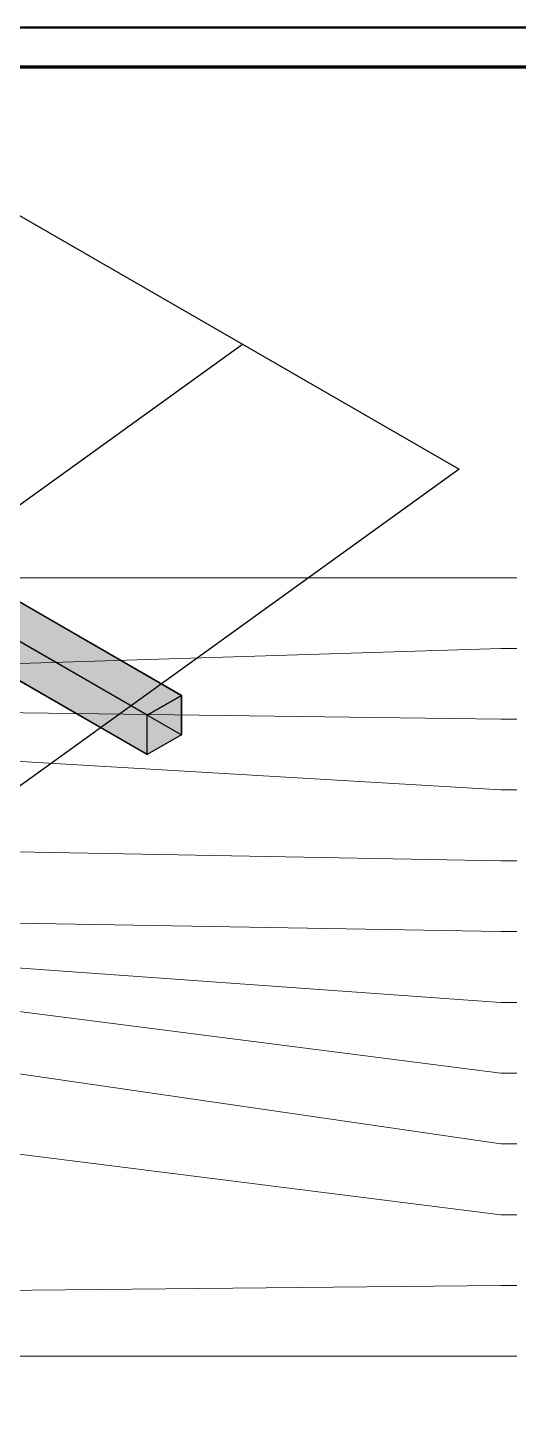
# Model space of a CAD drawing. Header units: metres. Extents: x 0 to 34.2, y 0 to 17.8.
# Drawn here: x 32.651 to 33.272, y 1.224 to 2.97 of the extents above; entities that cross this region are included whole.
import ezdxf

# ---------------------------------------------------------------- set-up
doc = ezdxf.new("R2010")
doc.units = ezdxf.units.M
doc.header["$LTSCALE"] = 0.25
doc.layers.add('ISO-ARISTAS', color=8, linetype='CONTINUOUS')
doc.layers.add('ISO-CONCRETO-SUP', color=254, linetype='CONTINUOUS', true_color=0xe8e8e8)
doc.layers.add('LLAMADAS', color=30, linetype='CONTINUOUS', lineweight=18)
doc.layers.add('MARCO', color=7, linetype='CONTINUOUS', lineweight=50)

msp = doc.modelspace()

# ---------------------------------------------------------------- linework, layer by layer
at = {"layer": 'ISO-ARISTAS', "color": 250}
for p, q in [((32.3744, 2.885), (33.1971, 2.41)), ((32.9228, 2.5683), (32.2188, 2.0602)), ((33.1971, 2.41), (32.493, 1.9019)), ((32.8455, 2.1231), (32.5712, 2.2815)), ((32.5712, 2.2815), (32.8455, 2.1231)), ((32.8022, 2.0981), (32.5279, 2.2565)), ((32.8022, 2.0981), (32.5279, 2.2565)), ((32.5712, 2.2315), (32.8455, 2.0731)), ((32.5712, 2.2315), (32.8455, 2.0731)), ((32.8022, 2.0481), (32.5279, 2.2065)), ((32.5279, 2.2065), (32.8022, 2.0481)), ((32.8455, 2.1231), (32.8022, 2.0981)), ((32.8022, 2.0981), (32.8455, 2.1231)), ((32.8455, 2.0731), (32.8455, 2.1231)), ((32.8455, 2.1231), (32.8455, 2.0731)), ((32.8022, 2.0481), (32.8022, 2.0981)), ((32.8022, 2.0481), (32.8022, 2.0981)), ((32.8455, 2.0731), (32.8022, 2.0481)), ((32.8455, 2.0731), (32.8022, 2.0481))]:
    msp.add_line(p, q, dxfattribs=at)
at = {"layer": 'ISO-CONCRETO-SUP', "true_color": 0x6b737d}
for points in [[(32.5712, 2.2815), (32.8455, 2.1231), (32.5279, 2.2565), (32.8022, 2.0981)], [(32.5712, 2.2315), (32.8455, 2.0731), (32.5279, 2.2065), (32.8022, 2.0481)]]:
    msp.add_solid(points, dxfattribs=at)
at = {"layer": 'ISO-CONCRETO-SUP', "true_color": 0x616771}
for points in [[(32.5712, 2.2315), (32.8455, 2.0731), (32.5712, 2.2815), (32.8455, 2.1231)], [(32.5279, 2.2065), (32.8022, 2.0481), (32.5279, 2.2565), (32.8022, 2.0981)]]:
    msp.add_solid(points, dxfattribs=at)
at = {"layer": 'ISO-CONCRETO-SUP', "true_color": 0x575d65}
msp.add_solid([(32.8455, 2.0731), (32.8022, 2.0481), (32.8455, 2.1231), (32.8022, 2.0981)], dxfattribs=at)
at = {"layer": 'LLAMADAS'}
for p, q in [((33.25, 2.2725), (32.461, 2.2725)), ((33.27, 2.2725), (33.25, 2.2725)), ((33.25, 2.1828), (31.5949, 2.1307)), ((33.27, 2.1828), (33.25, 2.1828)), ((33.25, 2.093), (31.8844, 2.111)), ((33.27, 2.093), (33.25, 2.093)), ((33.25, 2.0033), (32.1492, 2.0688)), ((33.27, 2.0033), (33.25, 2.0033)), ((33.25, 1.9135), (31.7482, 1.9415)), ((33.27, 1.9135), (33.25, 1.9135)), ((33.25, 1.8238), (31.7716, 1.85)), ((33.25, 1.734), (32.0811, 1.8178)), ((33.27, 1.8238), (33.25, 1.8238)), ((33.25, 1.6443), (32.0539, 1.7974)), ((33.27, 1.734), (33.25, 1.734)), ((33.25, 1.5545), (32.2071, 1.7067)), ((33.27, 1.6443), (33.25, 1.6443)), ((33.25, 1.4648), (32.3631, 1.5765)), ((33.27, 1.5545), (33.25, 1.5545)), ((33.27, 1.4648), (33.25, 1.4648)), ((33.25, 1.375), (32.0994, 1.3633)), ((33.27, 1.375), (33.25, 1.375)), ((33.25, 1.2853), (32.0959, 1.2853)), ((33.27, 1.2853), (33.25, 1.2853))]:
    msp.add_line(p, q, dxfattribs=at)
at = {"layer": 'MARCO'}
msp.add_lwpolyline([(30, 0), (34.205, 0), (34.205, 2.97), (30, 2.97)], close=True, dxfattribs=at)
at = {"layer": 'MARCO', "const_width": 0.004}
msp.add_lwpolyline([(30.125, 0.05), (34.155, 0.05), (34.155, 2.92), (30.125, 2.92)], close=True, dxfattribs=at)

doc.saveas('drawing.dxf')
